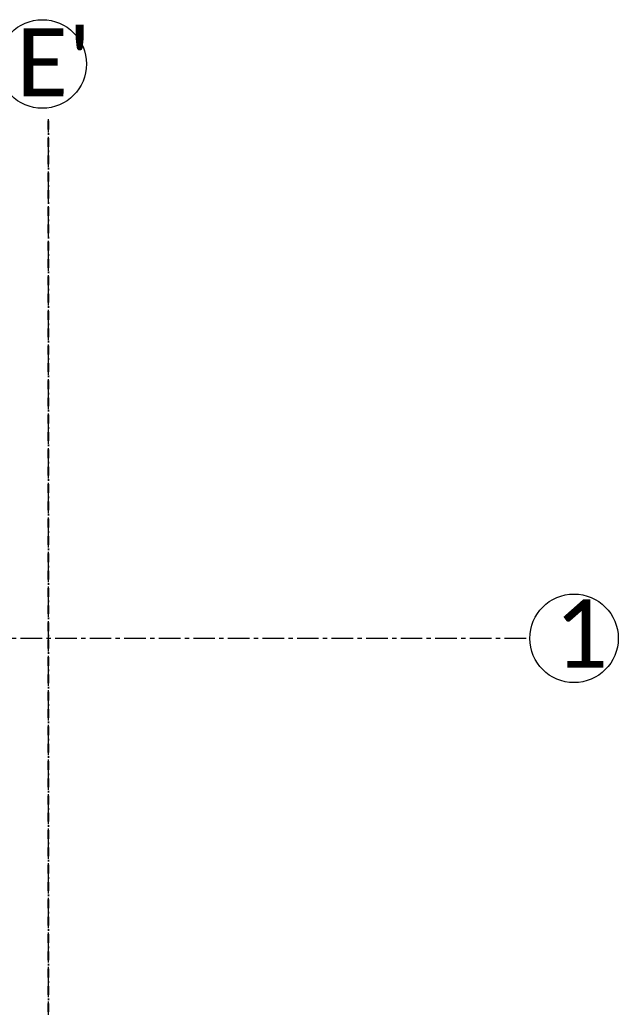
# Model space of a CAD drawing. Header units: millimetres. Extents: x 26027 to 581921, y 7230 to 233891.
# Drawn here: x 480588 to 484987, y 224288 to 231541 of the extents above; entities that cross this region are included whole.
import ezdxf

# ---------------------------------------------------------------- set-up
doc = ezdxf.new("R2010")
doc.units = ezdxf.units.MM
doc.header["$LTSCALE"] = 5
doc.linetypes.add('CENTER', pattern=[50.800000000000004, 31.75, -6.35, 6.35, -6.35])
doc.linetypes.add('DASHDOT', pattern=[25.4, 12.7, -6.35, 0, -6.35])
doc.layers.add('axes', color=9, linetype='Continuous')
doc.layers.add('AxisBalloons_2', color=7, linetype='Continuous', lineweight=0)
doc.layers.add('Text', color=9, linetype='Continuous', lineweight=5)
doc.styles.get("Standard").update_dxf_attribs({"font": 'calibri.ttf'})

msp = doc.modelspace()

# ---------------------------------------------------------------- linework, layer by layer
at = {"layer": 'axes', "linetype": 'CENTER', "lineweight": 0}
for p, q in [((480798.7707260153, 120285.5849670265, -5.890049949996978e-07), (480798.7707260153, 230811.0997515668, -5.890049949996978e-07)), ((484308.7689532852, 226997.7659107624, -2.945141526211614e-07), (460525.8132943283, 226997.7659107624, -2.945141526211614e-07))]:
    msp.add_line(p, q, dxfattribs=at)
at = {"layer": 'axes', "linetype": 'DASHDOT'}
msp.add_line((480798.7707260153, 120285.5849670265, -5.890049949996978e-07), (480798.7707260153, 230811.0997515668, -5.890049949996978e-07), dxfattribs=at)
at = {"layer": 'AxisBalloons_2', "color": 1}
for centre in [(480753.725401588, 231216.1262110681, 2.361868934013191), (484661.728048577, 226997.7659107624, -2.361869817530696)]:
    msp.add_circle(centre, 325, dxfattribs=at)

# ---------------------------------------------------------------- texts
at = {"layer": 'Text', "char_height": 500.000000007276, "attachment_point": 1}
for s, width, insert in [("E'", 500.000000007276, (480562.0850619185, 231477.7664182431, -1.178052468908675e-06)), ('1', 1.12246363062286, (484516.530474382, 227283.0591046014, -2.361869817530696))]:
    msp.add_mtext_dynamic_manual_height_columns(s, width=width, gutter_width=1, heights=[0], dxfattribs=dict(at, insert=insert))

doc.saveas('drawing.dxf')
